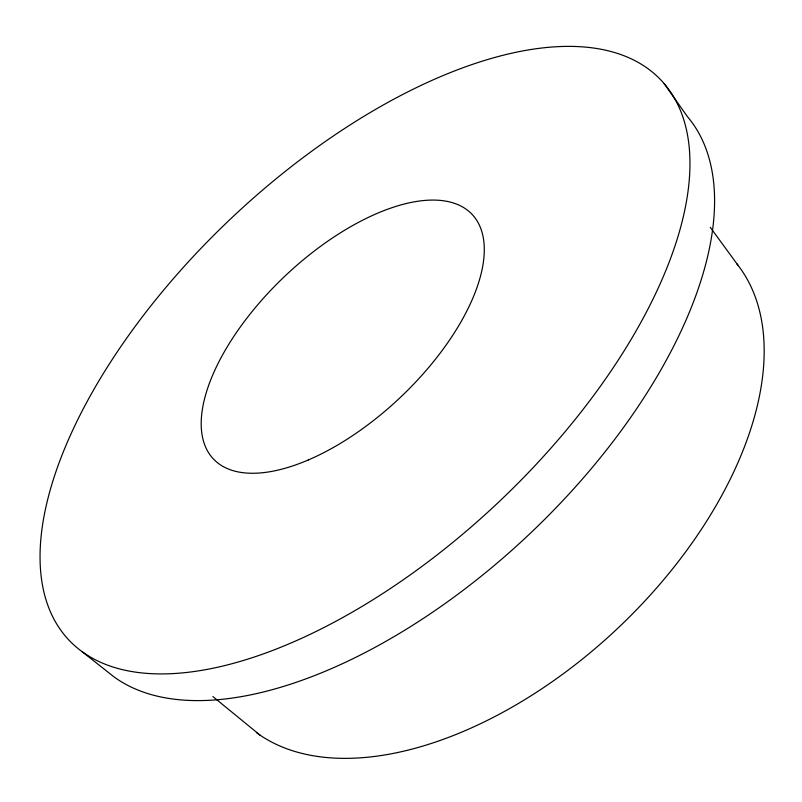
<?xml version="1.0" encoding="UTF-8"?>
<svg xmlns="http://www.w3.org/2000/svg" width="802" height="802" viewBox="0 0 802 802"><rect width="100%" height="100%" fill="white"/><g stroke="black" fill="none" stroke-linecap="round" stroke-linejoin="round"><path stroke-width="1.2" d="M82.205 651.745L114.135 676.978A401.712 200.259 -43.4 0 0 538.924 525.009A401.712 200.259 -43.4 0 0 687.354 116.541L664.106 83.558A407.476 194.986 -43.4 0 0 105.714 369.692A407.476 194.986 -43.4 0 0 325.031 626.974A407.476 194.986 -43.4 0 0 664.106 83.558M212.861 696.537L260.119 735.193M710.261 227.297L738.231 265.592M736.697 263.617A336.65 192.209 -43.4 0 1 625.339 621.009A336.65 192.209 -43.4 0 1 256.981 732.988M308.329 459.947A178.004 83.719 -43.4 0 0 478.804 223.989A178.004 83.719 -43.4 0 0 241.081 325.913A178.004 83.719 -43.4 0 0 308.329 459.947"/></g></svg>
